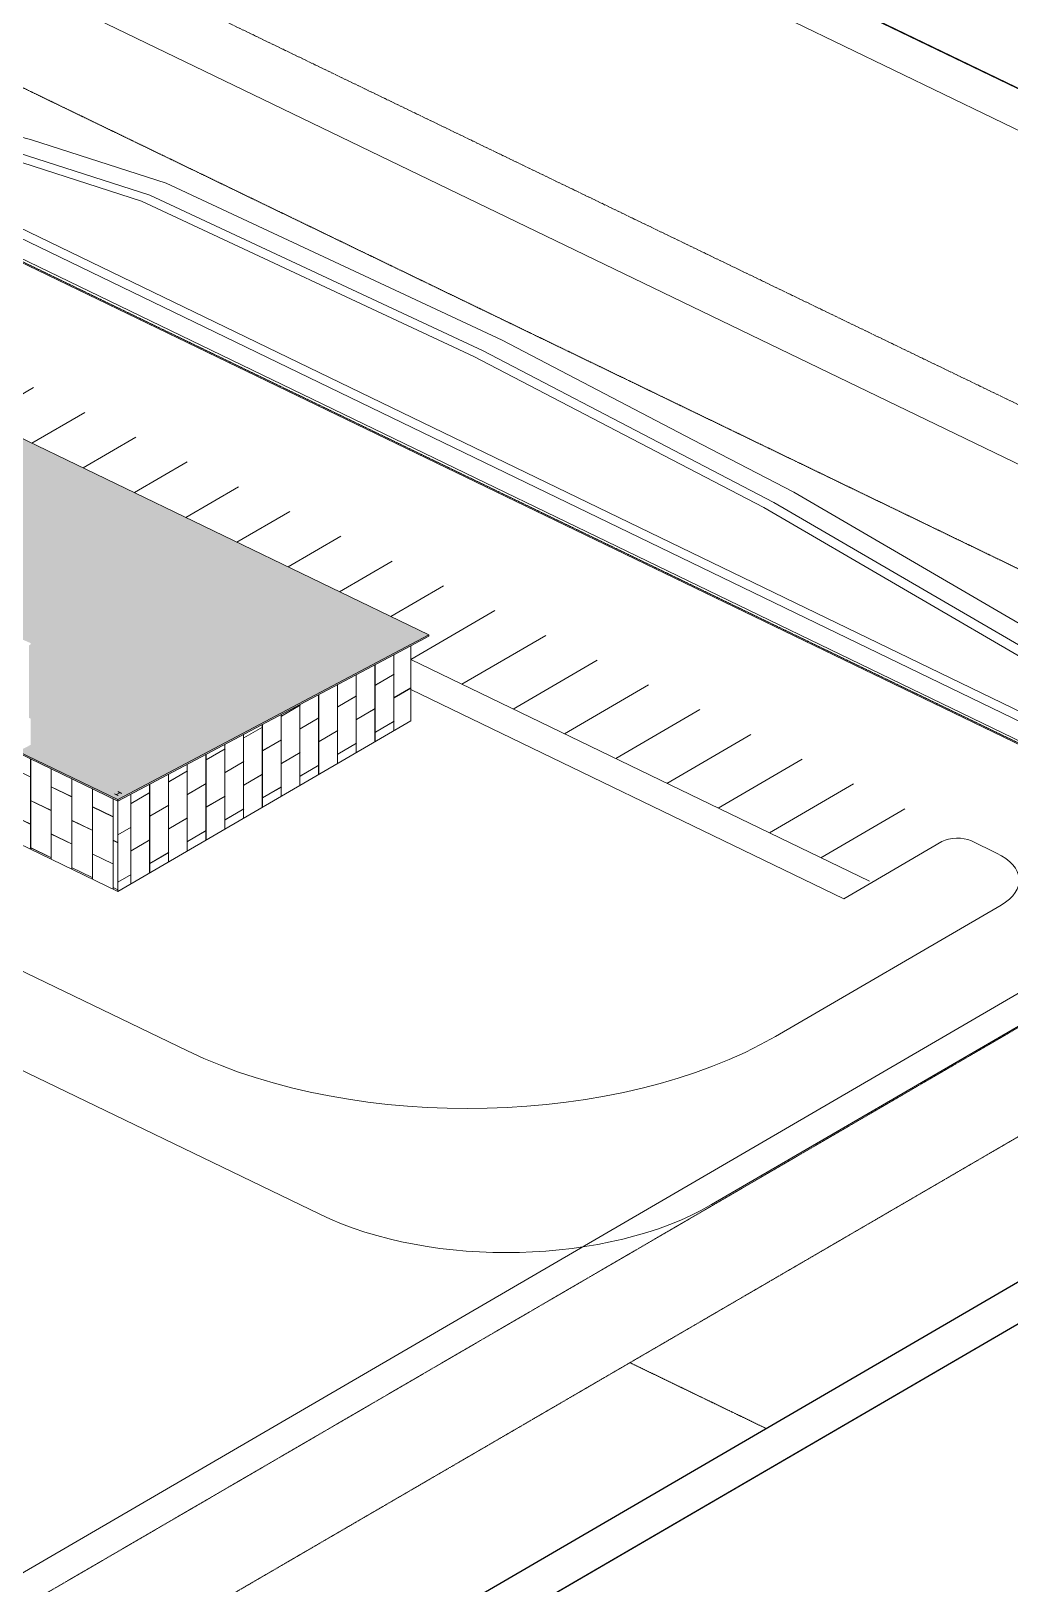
# Model space of a CAD drawing. Header units: inches. Extents: x 27328 to 120839, y -4075 to 4147.
# Drawn here: x 45955 to 47649, y -2681 to 8 of the extents above; entities that cross this region are included whole.
import ezdxf

# ---------------------------------------------------------------- set-up
doc = ezdxf.new("R2010")
doc.units = ezdxf.units.IN
doc.header["$MEASUREMENT"] = 0
for name, pattern in [('Center 1_4_', [0.53125, 0.25, -0.09375, 0.09375, -0.09375]), ('Hidden', [0.28125, 0.1875, -0.09375]), ('IMPORT-CENTER2 _2_', [6.328125, 4.21875, -0.703125, 0.703125, -0.703125])]:
    doc.linetypes.add(name, pattern=pattern)
for name, color, linetype, lineweight in [('A-DETL', 90, 'Continuous', 9), ('A-PROP-SBCK', 71, 'Hidden', 15), ('A-ROOF', 132, 'Continuous', 9), ('A-WALL-PATT', 111, 'Continuous', 9), ('BMP', 80, 'Continuous', 9), ('C-TOPO', 7, 'Continuous', 9), ('Conc', 7, 'Continuous', 9), ('EOP-EX', 125, 'Continuous', 9), ('EOP-PR', 4, 'Continuous', 9), ('G-ANNO-SYMB', 111, 'Continuous', 9), ('L-SITE-WALL', 31, 'Continuous', 9), ('PAINT', 190, 'Continuous', 9), ('PROP', 3, 'Center 1_4_', 9), ('S-COLS', 52, 'Continuous', 9)]:
    doc.layers.add(name, color=color, linetype=linetype, lineweight=lineweight)
pattern_1 = [(334.191, (-82794.4, -31562.04), (-142.65699, 232.56633), [39.411, -119.053]), (90, (-82794.4, -31562.04), (-142.658, 68.99), [81.576, -82]), (154.191, (-82758.92, -31497.63), (-142.65699, 232.56633), [39.411, -119.053]), (90, (-82758.92, -31579.2), (-142.658, 68.99), [81.576, -82]), (154.191, (-82758.92, -31497.42), (-142.65699, 232.56633), [39.411, -119.053]), (90, (-82758.92, -31497.42), (-142.658, 68.99), [81.576, -82]), (334.191, (-82794.4, -31398.68), (-142.65699, 232.56633), [39.411, -119.053]), (90, (-82794.4, -31480.26), (-142.658, 68.99), [81.576, -82]), (334.191, (-82758.73, -31538.61), (-142.65699, 232.56633), [39.411, -119.053]), (90, (-82758.73, -31579.5), (-142.658, 68.99), [40.894, -122.682]), (90, (-82723.25, -31596.66), (-142.658, 68.99), [40.894, -122.682]), (334.191, (-82758.73, -31456.82), (-142.65699, 232.56633), [39.411, -119.053]), (90, (-82758.73, -31538.4), (-142.658, 68.99), [81.576, -82]), (154.191, (-82723.25, -31555.56), (-142.65699, 232.56633), [39.411, -119.053]), (90, (-82723.25, -31555.56), (-142.658, 68.99), [81.576, -82]), (90, (-82758.73, -31456.61), (-142.658, 68.99), [40.682, -122.893]), (154.191, (-82723.25, -31473.77), (-142.65699, 232.56633), [39.411, -119.053]), (90, (-82723.25, -31473.77), (-142.658, 68.99), [40.682, -122.893]), (334.191, (-82723.07, -31596.54), (-142.65699, 232.56633), [39.411, -119.053]), (90, (-82723.07, -31596.54), (-142.658, 68.99), [81.576, -82]), (154.191, (-82687.59, -31532.12), (-142.65699, 232.56633), [39.411, -119.053]), (90, (-82687.59, -31613.7), (-142.658, 68.99), [81.576, -82]), (154.191, (-82687.59, -31531.91), (-142.65699, 232.56633), [39.411, -119.053]), (90, (-82687.59, -31531.91), (-142.658, 68.99), [81.576, -82]), (154.191, (-82687.59, -31450.33), (-142.65699, 232.56633), [39.411, -119.053]), (90, (-82723.07, -31514.75), (-142.658, 68.99), [81.576, -82]), (334.191, (-82687.4, -31573.1), (-142.65699, 232.56633), [39.411, -119.053]), (90, (-82687.4, -31614), (-142.658, 68.99), [40.894, -122.682]), (90, (-82651.92, -31631.16), (-142.658, 68.99), [40.894, -122.682]), (334.191, (-82687.4, -31491.32), (-142.65699, 232.56633), [39.411, -119.053]), (90, (-82687.4, -31572.9), (-142.658, 68.99), [81.576, -82]), (154.191, (-82651.92, -31590.05), (-142.65699, 232.56633), [39.411, -119.053]), (90, (-82651.92, -31590.05), (-142.658, 68.99), [81.576, -82]), (90, (-82687.4, -31491.1), (-142.658, 68.99), [40.682, -122.893]), (154.191, (-82651.92, -31508.26), (-142.65699, 232.56633), [39.411, -119.053]), (90, (-82651.92, -31508.26), (-142.658, 68.99), [40.682, -122.893])]

msp = doc.modelspace()

# ---------------------------------------------------------------- hatches: boundary and pattern name
at = {"layer": 'A-ROOF'}
h = msp.add_hatch(color=256, dxfattribs=at)
h.paths.add_polyline_path([(46105.4, -1323), (46643.7, -1037.7), (45542.5, -505.2), (45542.4, -536.6), (45540.7, -536.1), (45202.2, -715.5), (45202.4, -718.7), (45202.4, -719.1), (45201.9, -723.9), (45954.3, -1051.8), (45954.3, -1054.2), (45951.9, -1055.7), (45951.9, -1181.4), (45954.3, -1182.7), (45954.3, -1228.2), (45932.9, -1239.6), (46095.4, -1318.2)], flags=0)
h.paths.add_polyline_path([(46105.4, -1315.8), (46099.5, -1312.9), (46099.8, -1312.7), (46105.7, -1315.6), (46105.4, -1315.8)], flags=0)
h.paths.add_polyline_path([(46103.2, -1314.1), (46103.4, -1313.7), (46108.1, -1310.7), (46105.8, -1309.6), (46105.8, -1309.3), (46106.1, -1309.1), (46112, -1312.1), (46112, -1312.3), (46111.7, -1312.4), (46108.7, -1311.2), (46108.4, -1311.3), (46103.3, -1314)], flags=0)
h.paths.add_polyline_path([(46108.4, -1311), (46109.2, -1310.9), (46108.3, -1310.5), (46108.3, -1310.6), (46108.3, -1311)], flags=0)
h.paths.add_polyline_path([(44899.3, -688), (44940.7, -663.9), (44931.5, -659.4), (44931.4, -657), (44930.1, -656.4), (44930.1, -655.5), (44931.4, -654.8), (44931.4, -590.7), (44971.9, -567.1), (44999.8, -580.5), (45125, -507.5), (45191.9, -539.9), (45191.9, -575.2), (45190.5, -576.1), (45190.5, -578.3), (45083.7, -640.5), (45164.3, -679.4), (45259.2, -624.1), (45259.4, -616.9), (45263.2, -614.9), (45263.5, -614.9), (45267.2, -616.9), (45267.4, -619.4), (45389.2, -548.4), (45389.4, -541.1), (45393.2, -539.2), (45394.4, -539.6), (45397.2, -541.2), (45397.4, -543.7), (45467.5, -502.8), (45384.7, -462.7), (45384.6, -468), (45380.7, -469.9), (45380.6, -469.8), (45376.5, -467.8), (45376.5, -458.8), (45207.5, -377), (45206.4, -377.6), (45206.2, -381.7), (45202.4, -383.6), (45201.2, -383.1), (45198.5, -381.8), (45076.4, -446.5), (45076.2, -450.6), (45072.4, -452.5), (45072.3, -452.5), (45068.5, -450.7), (44946.4, -515.4), (44946.2, -519.5), (44942.4, -521.4), (44942.3, -521.4), (44938.5, -519.6), (44816.4, -584.3), (44816.3, -588.4), (44812.4, -590.3), (44812.3, -590.3), (44808.5, -588.5), (44753.7, -617.6), (44889.1, -683.1), (44889.3, -680.4), (44893, -678.4), (44893.4, -678.4), (44897.1, -680.4), (44897.2, -687), (44897.8, -687.3)], flags=0)
h.paths.add_polyline_path([(45293.1, -585.8), (45230.9, -555.7), (45230.9, -505.5), (45183.6, -532.8), (45121.6, -502.9), (45121.6, -448.5), (45148, -433.1), (45148, -432.6), (45148.3, -432.4), (45148.9, -432.6), (45167.4, -421.8), (45167.4, -421.3), (45167.9, -421.2), (45168.3, -421.3), (45203.5, -400.8), (45265.8, -430.9), (45266, -480.9), (45276.7, -474.7), (45276.7, -474.2), (45277.2, -474), (45277.6, -474.2), (45312.9, -453.6), (45375.1, -483.7), (45375, -538.1), (45293.3, -585.7)], flags=0)
h.paths.add_polyline_path([(45292, -584.1), (45292, -583.9), (45291.6, -583.3), (45291.5, -583.2), (45290.3, -582.8), (45290.2, -583.3), (45291.9, -584.1)], flags=0)
h.paths.add_polyline_path([(45294.1, -584), (45295.8, -583), (45295.7, -582.6), (45295.4, -582.7), (45294.3, -583.5), (45294.1, -584)], flags=0)
h.paths.add_polyline_path([(45233.8, -556), (45233.8, -555.6), (45233.5, -555.4), (45233.2, -555.7), (45233.7, -555.9)], flags=0)
h.paths.add_polyline_path([(45372.4, -538.4), (45372.8, -538), (45372.5, -538.1), (45372.4, -538.4)], flags=0)
h.paths.add_polyline_path([(45182.6, -531.3), (45182.7, -531.1), (45182.3, -530.4), (45182.2, -530.3), (45181, -529.9), (45180.9, -530.4), (45182.5, -531.2)], flags=0)
h.paths.add_polyline_path([(45184.8, -531.1), (45186.5, -530.1), (45186.4, -529.8), (45186, -529.8), (45184.9, -530.6), (45184.8, -531.1)], flags=0)
h.paths.add_polyline_path([(45124.5, -503.1), (45124.4, -502.7), (45124.2, -502.5), (45123.9, -502.9), (45124.4, -503.1)], flags=0)
for points in [[(46105.4, -1325.4), (46643.7, -1040.1), (46643.7, -1037.7), (46105.4, -1323)], [(46105.4, -1325.4), (46105.4, -1323), (45932.9, -1239.6), (45932.9, -1242), (46078.6, -1312.5)]]:
    msp.add_hatch(color=256, dxfattribs=at).paths.add_polyline_path(points, flags=0)
at = {"layer": 'A-WALL-PATT'}
h = msp.add_hatch(dxfattribs=at)
h.set_pattern_fill('FP_29', color=256, style=0, pattern_type=2)
h.set_pattern_definition([(30.218, (-82108.11, -31363.06), (-129.99077, 87.864), [37.413, -113.02]), (90, (-82108.11, -31363.06), (-129.991, -75.713), [81.576, -82]), (210.218, (-82075.78, -31262.65), (-129.99077, 87.864), [37.413, -113.02]), (90, (-82075.78, -31344.23), (-129.991, -75.713), [81.576, -82]), (210.218, (-82075.78, -31262.44), (-129.99077, 87.864), [37.413, -113.02]), (90, (-82075.78, -31262.44), (-129.991, -75.713), [81.576, -82]), (30.218, (-82108.11, -31199.7), (-129.99077, 87.864), [37.413, -113.02]), (90, (-82108.11, -31281.27), (-129.991, -75.713), [81.576, -82]), (30.218, (-82075.61, -31303.45), (-129.99077, 87.864), [37.413, -113.02]), (90, (-82075.61, -31344.34), (-129.991, -75.713), [40.894, -122.682]), (90, (-82043.28, -31325.51), (-129.991, -75.713), [40.894, -122.682]), (30.218, (-82075.61, -31221.66), (-129.99077, 87.864), [37.413, -113.02]), (90, (-82075.61, -31303.24), (-129.991, -75.713), [81.576, -82]), (210.218, (-82043.28, -31284.4), (-129.99077, 87.864), [37.413, -113.02]), (90, (-82043.28, -31284.41), (-129.991, -75.713), [81.576, -82]), (90, (-82075.61, -31221.45), (-129.991, -75.713), [40.682, -122.893]), (210.218, (-82043.28, -31202.62), (-129.99077, 87.864), [37.413, -113.02]), (90, (-82043.28, -31202.62), (-129.991, -75.713), [40.682, -122.893]), (30.218, (-82043.12, -31325.2), (-129.99077, 87.864), [37.413, -113.02]), (90, (-82043.12, -31325.2), (-129.991, -75.713), [81.576, -82]), (210.218, (-82010.79, -31224.8), (-129.99077, 87.864), [37.413, -113.02]), (90, (-82010.79, -31306.37), (-129.991, -75.713), [81.576, -82]), (210.218, (-82010.79, -31224.58), (-129.99077, 87.864), [37.413, -113.02]), (90, (-82010.79, -31224.58), (-129.991, -75.713), [81.576, -82]), (210.218, (-82010.79, -31143.01), (-129.99077, 87.864), [37.413, -113.02]), (90, (-82043.12, -31243.42), (-129.991, -75.713), [81.576, -82]), (30.218, (-82010.62, -31265.6), (-129.99077, 87.864), [37.413, -113.02]), (90, (-82010.62, -31306.49), (-129.991, -75.713), [40.894, -122.682]), (90, (-81978.29, -31287.66), (-129.991, -75.713), [40.894, -122.682]), (30.218, (-82010.62, -31183.8), (-129.99077, 87.864), [37.413, -113.02]), (90, (-82010.62, -31265.38), (-129.991, -75.713), [81.576, -82]), (210.218, (-81978.29, -31246.55), (-129.99077, 87.864), [37.413, -113.02]), (90, (-81978.29, -31246.55), (-129.991, -75.713), [81.576, -82]), (90, (-82010.62, -31183.6), (-129.991, -75.713), [40.682, -122.893]), (210.218, (-81978.29, -31164.76), (-129.99077, 87.864), [37.413, -113.02]), (90, (-81978.29, -31164.76), (-129.991, -75.713), [40.682, -122.893])])
h.paths.add_polyline_path([(46105.4, -1481.9), (46612.5, -1186.6), (46612.5, -1056.7), (46105.4, -1325.4), (46105.4, -1479.2)], flags=0)
h = msp.add_hatch(dxfattribs=at)
h.set_pattern_fill('FP_30', color=256, style=0, pattern_type=2)
h.set_pattern_definition(pattern_1)
h.paths.add_polyline_path([(46097.1, -1477.9), (46097.1, -1321.4), (45932.9, -1242), (45932.9, -1398.5), (45972.4, -1417.6)], flags=0)
h = msp.add_hatch(dxfattribs=at)
h.set_pattern_fill('FP_30', color=256, style=0, pattern_type=2)
h.set_pattern_definition(pattern_1)
h.paths.add_polyline_path([(46105.4, -1481.9), (46105.4, -1325.4), (46097.1, -1321.4), (46097.1, -1477.9), (46099.7, -1479.2)], flags=0)
at = {"layer": 'S-COLS'}
h = msp.add_hatch(color=256, dxfattribs=at)
h.paths.add_polyline_path([(46105.4, -1315.8), (46105.7, -1315.6), (46099.8, -1312.7), (46099.5, -1312.9), (46105.4, -1315.7)], flags=0)
h.paths.add_polyline_path([(46111.7, -1312.1), (46112, -1311.9), (46106.1, -1309.1), (46105.8, -1309.3), (46109.4, -1311)], flags=0)
for points in [[(46103.3, -1314), (46108.4, -1311.3), (46108.4, -1311), (46103.3, -1313.9)], [(46105.4, -1315.8), (46105.4, -1315.7), (46105.4, -1315.7)], [(46108.1, -1310.7), (46108.1, -1310.4), (46105.8, -1309.3), (46105.8, -1309.6), (46107.4, -1310.4)], [(46108.3, -1311), (46108.3, -1310.9), (46108.3, -1311)], [(46109.4, -1311.3), (46109.2, -1311), (46108.5, -1311), (46108.4, -1311), (46108.5, -1311.3), (46109.2, -1311.3)], [(46111.7, -1312.4), (46111.7, -1312.1), (46109.4, -1311), (46109.4, -1311.3)], [(46111.7, -1312.4), (46112, -1312.3), (46112, -1311.9), (46111.7, -1312.1)]]:
    msp.add_hatch(color=256, dxfattribs=at).paths.add_polyline_path(points, flags=0)

# ---------------------------------------------------------------- linework, layer by layer
at = {"layer": 'A-DETL', "linetype": 'IMPORT-CENTER2 _2_'}
msp.add_line((43634, 1309.8), (49088.8, -1328.1), dxfattribs=at)
at = {"layer": 'A-PROP-SBCK'}
for p, q in [((45196.5, -31.7), (48125.8, -1448.3)), ((48125.8, -1448.3), (44594.3, -3505.2))]:
    msp.add_line(p, q, dxfattribs=at)
at = {"layer": 'A-ROOF'}
for p, q in [((46643.7, -1037.7), (45542.5, -505.2)), ((46105.4, -1323), (46643.7, -1037.7)), ((46643.7, -1040.1), (46612.5, -1056.7)), ((46643.7, -1037.7), (46643.7, -1040.1)), ((45932.9, -1239.6), (46105.4, -1323)), ((46105.4, -1325.4), (45932.9, -1242)), ((46105.4, -1323), (46105.4, -1325.4))]:
    msp.add_line(p, q, dxfattribs=at)
at = {"layer": 'BMP'}
for p, q in [((45695.9, -111.6), (45956.2, -180.4)), ((45956.2, -180.4), (46189.1, -255.4)), ((45921.4, -213.9), (46146.3, -286.3)), ((45933, -202.7), (46160.6, -276)), ((47757.2, -1266.2), (45627.1, -234.8)), ((47787.2, -1246.2), (45672, -222.1)), ((47802.2, -1236.2), (45694.5, -215.7)), ((46189.1, -255.4), (46770.4, -527.4)), ((46146.3, -286.3), (46721.3, -555.4)), ((46160.6, -276), (46737.7, -546)), ((46770.4, -527.4), (47100.5, -699.8)), ((46721.3, -555.4), (47050, -727.1)), ((46737.7, -546), (47066.9, -718)), ((47066.9, -718), (47240.5, -808.5)), ((47100.5, -699.8), (47275.1, -790.8)), ((47050, -727.1), (47223.2, -817.3)), ((47275.1, -790.8), (47788.5, -1089.8)), ((47223.2, -817.3), (47736.3, -1116.1)), ((47240.5, -808.5), (47753.7, -1107.4))]:
    msp.add_line(p, q, dxfattribs=at)
at = {"layer": 'C-TOPO', "lineweight": 25}
for p, q in [((45480.9, 963.8), (47985, -247.2)), ((44496.2, -4002.3), (49601.9, -1028.6))]:
    msp.add_line(p, q, dxfattribs=at)
at = {"layer": 'C-TOPO'}
for p, q in [((47986.1, -247.1), (45481, 964.4)), ((49602.6, -1028.9), (46663.9, -2740.5)), ((49601.9, -1101), (44497.5, -4074.1))]:
    msp.add_line(p, q, dxfattribs=at)
at = {"layer": 'Conc'}
for p, q in [((46612.5, -1080.5), (47405.9, -1464.2)), ((47361.9, -1494.6), (46612.5, -1132.2)), ((47361.9, -1494.6), (47410.4, -1466.4))]:
    msp.add_line(p, q, dxfattribs=at)
at = {"layer": 'EOP-EX'}
msp.add_line((46002.2, 61.2), (48230.3, -1016.3), dxfattribs=at)
at = {"layer": 'EOP-PR'}
for p, q in [((47775.6, -1281.1), (45547.6, -203.6)), ((47132.8, -2024.3), (48455, -1254.2)), ((47531.6, -1395.7), (47410.4, -1466.4)), ((47582.5, -1394.5), (47626, -1415.6)), ((47243.2, -1733.1), (47633.9, -1505.5)), ((45727.6, -1517.1), (46226.1, -1758.2)), ((46454.7, -2041), (45566, -1611.2))]:
    msp.add_line(p, q, dxfattribs=at)
for centre, major_axis, start_param, end_param in [((47558.2, -1408.6), (36, 0), 0.831821, 2.402617), ((47545.2, -1462.6), (120, 0), 5.54421, 7.115006), ((46711, -1475.7), (720, 0), 3.973414, 5.54421), ((46778, -1852.7), (480, 0), 3.973414, 5.54421)]:
    msp.add_ellipse(centre, major_axis=major_axis, ratio=0.53073, start_param=start_param, end_param=end_param, dxfattribs=at)
at = {"layer": 'G-ANNO-SYMB'}
for p, q in [((44147.8, 1536.6), (49602.6, -1101.3)), ((44496.9, -3502.7), (49602.6, -528.9)), ((44496.9, -4075.1), (49602.6, -1101.3))]:
    msp.add_line(p, q, dxfattribs=at)
at = {"layer": 'L-SITE-WALL'}
for p, q in [((46612.5, -1056.7), (46105.4, -1325.4)), ((46612.5, -1186.6), (46612.5, -1056.7)), ((46105.4, -1481.9), (46612.5, -1186.6)), ((46105.4, -1325.4), (46105.4, -1481.9)), ((45932.9, -1398.5), (46105.4, -1481.9))]:
    msp.add_line(p, q, dxfattribs=at)
at = {"layer": 'PAINT'}
for p, q in [((45959.3, -609.5), (45868.1, -662.6)), ((46048, -652.4), (45956.8, -705.5)), ((46136.7, -695.3), (46045.5, -748.4)), ((46225.4, -738.2), (46134.2, -791.3)), ((46314.1, -781.1), (46222.9, -834.2)), ((46402.8, -824), (46311.6, -877.1)), ((46491.5, -866.9), (46400.3, -920)), ((46580.2, -909.8), (46489, -962.9)), ((46668.8, -952.7), (46577.7, -1005.8)), ((46757.5, -995.6), (46612.5, -1080.1)), ((46846.2, -1038.5), (46700.8, -1123.2)), ((46934.9, -1081.4), (46789.5, -1166.1)), ((47023.6, -1124.2), (46878.2, -1209)), ((47112.3, -1167.1), (46966.9, -1251.9)), ((47201, -1210), (47055.6, -1294.8)), ((47289.7, -1252.9), (47144.3, -1337.7)), ((47378.4, -1295.8), (47233, -1380.6)), ((47467.1, -1338.7), (47321.7, -1423.5))]:
    msp.add_line(p, q, dxfattribs=at)
at = {"layer": 'PROP'}
for p, q in [((45392.9, 174.9), (48822.1, -1483.5)), ((48586.1, -1369.3), (44529.2, -3732.2)), ((46991.6, -2298), (47227.6, -2412.1))]:
    msp.add_line(p, q, dxfattribs=at)
at = {"layer": 'S-COLS'}
for p, q in [((46099.8, -1312.7), (46099.5, -1312.9)), ((46099.5, -1312.9), (46105.4, -1315.8)), ((46102.1, -1313.9), (46099.8, -1312.7)), ((46108.2, -1310.9), (46103.1, -1313.8)), ((46103.3, -1313.9), (46108.4, -1311)), ((46105.7, -1315.6), (46103.4, -1314.5)), ((46105.4, -1315.8), (46105.7, -1315.6)), ((46106.1, -1309.1), (46105.8, -1309.3)), ((46105.8, -1309.3), (46108.1, -1310.4)), ((46105.8, -1309.6), (46105.8, -1309.3)), ((46112, -1311.9), (46106.1, -1309.1)), ((46109.4, -1311), (46111.7, -1312.1)), ((46111.7, -1312.1), (46112, -1311.9)), ((46111.7, -1312.5), (46111.7, -1312.1)), ((46112, -1312.5), (46112, -1311.9))]:
    msp.add_line(p, q, dxfattribs=at)
for points in [[(46103.1, -1313.8, 0), (46102.8, -1313.9, 0), (46102.5, -1314, 0), (46102.1, -1313.9, 0)], [(46103.4, -1314.5, 0), (46103.2, -1314.3, 0), (46103.2, -1314.1, 0), (46103.3, -1313.9, 0)], [(46108.1, -1310.4, 0), (46108.3, -1310.6, 0), (46108.3, -1310.7, 0), (46108.2, -1310.9, 0)], [(46108.4, -1311, 0), (46108.7, -1310.9, 0), (46109, -1310.9, 0), (46109.4, -1311, 0)]]:
    msp.add_polyline3d(points, dxfattribs=at)

doc.saveas('drawing.dxf')
